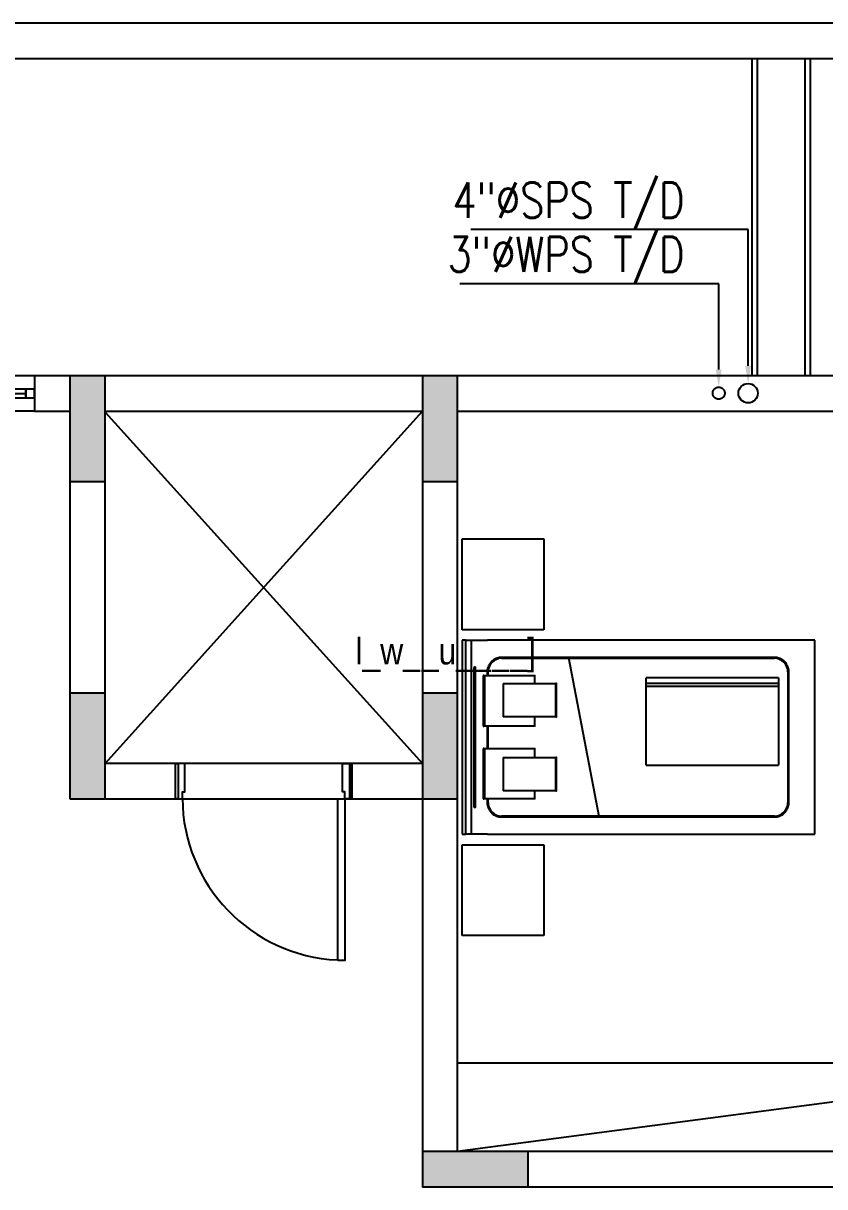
# Model space of a CAD drawing. Header units: metres. Extents: x -658 to -58, y -713 to -118.
# Drawn here: x -323.51 to -318.97, y -196.55 to -189.95 of the extents above; entities that cross this region are included whole.
import ezdxf
from ezdxf import colors
from ezdxf.entities.mleader import LeaderData, LeaderLine
from ezdxf.math import Vec2, Vec3

# ---------------------------------------------------------------- set-up
doc = ezdxf.new("R2010")
doc.units = ezdxf.units.M
doc.header["$LTSCALE"] = 100
doc.linetypes.add('CENTERX2', pattern=[4, 2.5, -0.5, 0.5, -0.5])
for name, color, linetype in [('DRAIN-LW', 2, 'Continuous'), ('drainage', 6, 'Continuous'), ('plan', 8, 'Continuous'), ('WATER TEXT', 3, 'Continuous')]:
    doc.layers.add(name, color=color, linetype=linetype)
doc.styles.add('02-GROUND-FOR WORK$0$MZ', font='romans.shx', dxfattribs={"width": 0.8})
doc.styles.add('style12', font='xarab.shx')

# ---------------------------------------------------------------- blocks, each defined once
blk = doc.blocks.new('EN_Bed_and_2_bedside_tables_FR__Lit_avec_2_tables_de_chevets_17147 - 0900 x 1900 mm - Jumeau _1 place_-585251-الدور الاول')
for p, q in [((-1.125, -0.0259), (-0.61, -0.0259)), ((-1.125, -0.49), (-1.125, -0.0259)), ((-0.61, -0.0259), (-0.61, -0.49)), ((0.55, -0.0259), (-0.55, -0.0259)), ((-0.55, -0.0259), (-0.55, -0.0475)), ((-0.55, -0.0787), (-0.55, -0.0475)), ((-0.55, -0.0475), (0.55, -0.0475)), ((0.55, -0.0475), (0.55, -0.0259)), ((0.55, -0.0475), (0.55, -0.0787)), ((0.61, -0.0259), (1.125, -0.0259)), ((0.61, -0.49), (0.61, -0.0259)), ((1.125, -0.0259), (1.125, -0.49)), ((-0.55, -0.17), (-0.55, -0.0787)), ((-0.55, -0.0787), (0.55, -0.0787)), ((-0.39, -0.0947), (0.39, -0.0947)), ((0.39, -0.1006), (-0.39, -0.1006)), ((0.55, -0.0787), (0.55, -0.17)), ((-0.55, -0.1688), (-0.55, -2.0269)), ((-0.35, -0.1675), (-0.37, -0.1675)), ((-0.37, -0.1725), (-0.35, -0.1725)), ((-0.0635, -0.1449), (-0.35, -0.1449)), ((-0.35, -0.1477), (-0.3441, -0.1477)), ((-0.0635, -0.1528), (-0.35, -0.1528)), ((-0.0666, -0.1477), (-0.0635, -0.1477)), ((0.0635, -0.1675), (-0.0635, -0.1675)), ((-0.0635, -0.1725), (0.0635, -0.1725)), ((0.35, -0.1449), (0.0635, -0.1449)), ((0.0635, -0.1477), (0.0694, -0.1477)), ((0.35, -0.1528), (0.0635, -0.1528)), ((0.3469, -0.1477), (0.35, -0.1477)), ((0.37, -0.1675), (0.35, -0.1675)), ((0.35, -0.1725), (0.37, -0.1725)), ((0.55, -2.0269), (0.55, -0.1688)), ((-0.4525, -0.25), (-0.4525, -1.7969)), ((-0.4475, -1.7969), (-0.4475, -0.25)), ((-0.115, -0.2581), (-0.305, -0.2581)), ((0.305, -0.2581), (0.115, -0.2581)), ((0.4475, -0.25), (0.4475, -1.7969)), ((0.4525, -1.7969), (0.4525, -0.25)), ((-0.35, -0.4379), (-0.305, -0.4379)), ((-0.115, -0.4379), (-0.0635, -0.4379)), ((0.0635, -0.4379), (0.115, -0.4379)), ((0.305, -0.4379), (0.35, -0.4379)), ((-0.61, -0.49), (-1.125, -0.49)), ((1.125, -0.49), (0.61, -0.49)), ((-0.305, -0.5571), (-0.115, -0.5571)), ((-0.305, -0.5603), (-0.115, -0.5603)), ((0.115, -0.5571), (0.305, -0.5571)), ((0.115, -0.5603), (0.305, -0.5603)), ((-0.45, -0.8026), (0.45, -0.6307)), ((-0.1578, -1.07), (-0.1578, -1.82)), ((-0.0591, -1.07), (0.2889, -1.07)), ((0.2889, -1.07), (0.3062, -1.07)), ((0.2889, -1.07), (0.2889, -1.82)), ((0.3062, -1.07), (0.3062, -1.82)), ((0.3359, -1.82), (0.3359, -1.07)), ((0.2889, -1.82), (-0.0591, -1.82)), ((0.3062, -1.82), (0.2889, -1.82)), ((0.37, -1.8744), (-0.37, -1.8744)), ((-0.37, -1.8794), (0.37, -1.8794)), ((-0.55, -2.0269), (0.55, -2.0269))]:
    blk.add_line(p, q)
at = {"flags": 128}
for points in [[(-0.37, -0.1675), (-0.3733, -0.1676), (-0.3766, -0.1678), (-0.3799, -0.1681), (-0.3831, -0.1686), (-0.3864, -0.1692), (-0.3896, -0.1699), (-0.3928, -0.1708), (-0.3959, -0.1717), (-0.399, -0.1728), (-0.4021, -0.174), (-0.4051, -0.1754), (-0.4081, -0.1769), (-0.411, -0.1784), (-0.4138, -0.1801), (-0.4166, -0.1819), (-0.4192, -0.1839), (-0.4219, -0.1859), (-0.4244, -0.188), (-0.4268, -0.1902), (-0.4292, -0.1925), (-0.4314, -0.195), (-0.4336, -0.1975), (-0.4356, -0.2), (-0.4376, -0.2027), (-0.4394, -0.2054), (-0.4411, -0.2083), (-0.4427, -0.2111), (-0.4442, -0.2141), (-0.4456, -0.2171), (-0.4469, -0.2201), (-0.448, -0.2232), (-0.449, -0.2264), (-0.4499, -0.2295), (-0.4506, -0.2327), (-0.4513, -0.236), (-0.4518, -0.2392), (-0.4521, -0.2425), (-0.4524, -0.2458), (-0.4525, -0.2491), (-0.4525, -0.25)], [(0.4525, -0.25), (0.4524, -0.2467), (0.4522, -0.2434), (0.4519, -0.2401), (0.4514, -0.2369), (0.4508, -0.2336), (0.4501, -0.2304), (0.4492, -0.2272), (0.4483, -0.2241), (0.4472, -0.221), (0.446, -0.2179), (0.4446, -0.2149), (0.4431, -0.2119), (0.4416, -0.209), (0.4399, -0.2062), (0.4381, -0.2034), (0.4361, -0.2008), (0.4341, -0.1981), (0.432, -0.1956), (0.4298, -0.1932), (0.4275, -0.1908), (0.425, -0.1886), (0.4225, -0.1864), (0.42, -0.1844), (0.4173, -0.1824), (0.4146, -0.1806), (0.4117, -0.1789), (0.4089, -0.1773), (0.4059, -0.1758), (0.4029, -0.1744), (0.3999, -0.1731), (0.3968, -0.172), (0.3936, -0.171), (0.3905, -0.1701), (0.3873, -0.1694), (0.384, -0.1687), (0.3808, -0.1682), (0.3775, -0.1679), (0.3742, -0.1676), (0.3709, -0.1675), (0.37, -0.1675)], [(-0.1578, -1.07), (-0.1559, -1.07), (-0.1503, -1.07), (-0.1412, -1.07), (-0.1289, -1.07), (-0.1139, -1.07), (-0.0969, -1.07), (-0.0784, -1.07), (-0.0591, -1.07)], [(0.3062, -1.07), (0.3137, -1.07), (0.3213, -1.07), (0.3275, -1.07), (0.3321, -1.07), (0.335, -1.07), (0.3359, -1.07)], [(-0.4525, -1.7969), (-0.4524, -1.8002), (-0.4522, -1.8035), (-0.4519, -1.8068), (-0.4514, -1.8101), (-0.4508, -1.8133), (-0.4501, -1.8165), (-0.4492, -1.8197), (-0.4483, -1.8229), (-0.4472, -1.826), (-0.446, -1.829), (-0.4446, -1.832), (-0.4431, -1.835), (-0.4416, -1.8379), (-0.4399, -1.8407), (-0.4381, -1.8435), (-0.4361, -1.8462), (-0.4341, -1.8488), (-0.432, -1.8513), (-0.4298, -1.8537), (-0.4275, -1.8561), (-0.425, -1.8583), (-0.4225, -1.8605), (-0.42, -1.8625), (-0.4173, -1.8645), (-0.4146, -1.8663), (-0.4117, -1.868), (-0.4089, -1.8696), (-0.4059, -1.8711), (-0.4029, -1.8725), (-0.3999, -1.8738), (-0.3968, -1.8749), (-0.3936, -1.8759), (-0.3905, -1.8768), (-0.3873, -1.8775), (-0.384, -1.8782), (-0.3808, -1.8787), (-0.3775, -1.879), (-0.3742, -1.8793), (-0.3709, -1.8794), (-0.37, -1.8794)], [(-0.0591, -1.82), (-0.0784, -1.82), (-0.0969, -1.82), (-0.1139, -1.82), (-0.1289, -1.82), (-0.1412, -1.82), (-0.1503, -1.82), (-0.1559, -1.82), (-0.1578, -1.82)], [(0.3359, -1.82), (0.335, -1.82), (0.3321, -1.82), (0.3275, -1.82), (0.3213, -1.82), (0.3137, -1.82), (0.3062, -1.82)], [(0.37, -1.8794), (0.3733, -1.8793), (0.3766, -1.8791), (0.3799, -1.8788), (0.3831, -1.8783), (0.3864, -1.8777), (0.3896, -1.877), (0.3928, -1.8762), (0.3959, -1.8752), (0.399, -1.8741), (0.4021, -1.8729), (0.4051, -1.8715), (0.4081, -1.8701), (0.411, -1.8685), (0.4138, -1.8668), (0.4166, -1.865), (0.4192, -1.8631), (0.4219, -1.861), (0.4244, -1.8589), (0.4268, -1.8567), (0.4292, -1.8544), (0.4314, -1.852), (0.4336, -1.8495), (0.4356, -1.8469), (0.4376, -1.8442), (0.4394, -1.8415), (0.4411, -1.8387), (0.4427, -1.8358), (0.4442, -1.8328), (0.4456, -1.8298), (0.4469, -1.8268), (0.448, -1.8237), (0.449, -1.8206), (0.4499, -1.8174), (0.4506, -1.8142), (0.4513, -1.8109), (0.4518, -1.8077), (0.4521, -1.8044), (0.4524, -1.8011), (0.4525, -1.7978), (0.4525, -1.7969)]]:
    blk.add_lwpolyline(points, dxfattribs=at)
for centre, radius, start, end in [((-0.37, -0.25), 0.0775, 90, 180), ((-0.37, -0.25), 0.08, 114.50416, 115.76342), ((-0.37, -0.25), 0.08, 90, 92.36276), ((0.37, -0.25), 0.08, 87.63724, 90), ((0.37, -0.25), 0.0775, 360, 90), ((-0.37, -0.25), 0.08, 177.63724, 180), ((0.37, -0.25), 0.08, 24.50416, 25.76342), ((0.37, -0.25), 0.08, 360, 2.36276), ((-0.37, -1.7969), 0.08, 180, 182.36276), ((-0.37, -1.7969), 0.0775, 180, 270), ((-0.37, -1.7969), 0.08, 204.50416, 205.76342), ((0.37, -1.7969), 0.0775, 270, 0), ((0.37, -1.7969), 0.08, 357.63724, 360), ((-0.37, -1.7969), 0.08, 267.63724, 270), ((0.37, -1.7969), 0.08, 270, 272.36276), ((0.37, -1.7969), 0.08, 294.50416, 295.76342)]:
    blk.add_arc(centre, radius, start, end)
for points, knots in [([(-0.39, -0.1006), (-0.3906, -0.1006), (-0.3918, -0.1006), (-0.3935, -0.1005), (-0.3951, -0.1002), (-0.3965, -0.0999), (-0.3978, -0.0996), (-0.3991, -0.099), (-0.4001, -0.0981), (-0.4, -0.0971), (-0.399, -0.0963), (-0.3978, -0.0958), (-0.3962, -0.0953), (-0.3937, -0.0948), (-0.3915, -0.0947), (-0.39, -0.0947)], [0, 0, 0, 0, 0.055556, 0.111111, 0.166667, 0.222222, 0.277778, 0.333333, 0.444444, 0.583333, 0.652778, 0.722222, 0.791667, 0.861111, 1, 1, 1, 1]), ([(0.39, -0.0947), (0.3906, -0.0947), (0.3918, -0.0947), (0.3935, -0.0948), (0.3951, -0.0951), (0.3965, -0.0954), (0.3978, -0.0958), (0.3991, -0.0963), (0.4001, -0.0972), (0.4, -0.0982), (0.399, -0.099), (0.3978, -0.0996), (0.3962, -0.1), (0.3937, -0.1005), (0.3915, -0.1006), (0.39, -0.1006)], [0, 0, 0, 0, 0.055556, 0.111111, 0.166667, 0.222222, 0.277778, 0.333333, 0.444444, 0.583333, 0.652778, 0.722222, 0.791667, 0.861111, 1, 1, 1, 1]), ([(-0.35, -0.1528), (-0.35, -0.147), (-0.35, -0.1451), (-0.35, -0.1449), (-0.35, -0.1449)], [-0.02531448, -0.02531448, -0.02531448, -0.02531448, -0.01176379, -0.00982882, -0.00982882, -0.00982882, -0.00982882]), ([(-0.35, -0.4379), (-0.35, -0.438), (-0.35, -0.4376), (-0.35, -0.4207), (-0.35, -0.3933), (-0.35, -0.2909), (-0.35, -0.1753), (-0.35, -0.1528)], [-0.8738534, -0.8738534, -0.8738534, -0.8738534, -0.8529962, -0.7671953, -0.5795204, -0.2820766, 0, 0, 0, 0]), ([(-0.0635, -0.1449), (-0.0635, -0.1449), (-0.0635, -0.1451), (-0.0635, -0.147), (-0.0635, -0.1528)], [0.00982882, 0.00982882, 0.00982882, 0.00982882, 0.01176379, 0.02531448, 0.02531448, 0.02531448, 0.02531448]), ([(-0.0635, -0.1528), (-0.0635, -0.1753), (-0.0635, -0.2909), (-0.0635, -0.3933), (-0.0635, -0.4207), (-0.0635, -0.4376), (-0.0635, -0.438), (-0.0635, -0.4379)], [0, 0, 0, 0, 0.2820766, 0.5795204, 0.7671953, 0.8529962, 0.8738534, 0.8738534, 0.8738534, 0.8738534]), ([(0.0635, -0.1528), (0.0635, -0.147), (0.0635, -0.1451), (0.0635, -0.1449), (0.0635, -0.1449)], [-0.02531448, -0.02531448, -0.02531448, -0.02531448, -0.01176379, -0.00982882, -0.00982882, -0.00982882, -0.00982882]), ([(0.0635, -0.4379), (0.0635, -0.438), (0.0635, -0.4376), (0.0635, -0.4207), (0.0635, -0.3933), (0.0635, -0.2909), (0.0635, -0.1753), (0.0635, -0.1528)], [-0.8738534, -0.8738534, -0.8738534, -0.8738534, -0.8529962, -0.7671953, -0.5795204, -0.2820766, 0, 0, 0, 0]), ([(0.35, -0.1449), (0.35, -0.1449), (0.35, -0.1451), (0.35, -0.147), (0.35, -0.1528)], [0.00982882, 0.00982882, 0.00982882, 0.00982882, 0.01176379, 0.02531448, 0.02531448, 0.02531448, 0.02531448]), ([(0.35, -0.1528), (0.35, -0.1753), (0.35, -0.2909), (0.35, -0.3933), (0.35, -0.4207), (0.35, -0.4376), (0.35, -0.438), (0.35, -0.4379)], [0, 0, 0, 0, 0.2820766, 0.5795204, 0.7671953, 0.8529962, 0.8738534, 0.8738534, 0.8738534, 0.8738534]), ([(-0.305, -0.5571), (-0.305, -0.4819), (-0.305, -0.4084), (-0.305, -0.3378), (-0.305, -0.2723), (-0.305, -0.2586), (-0.305, -0.2581)], [-1.6506121, -1.6506121, -1.6506121, -1.6506121, -1.3848402, -1.1473357, -0.9731116, -0.8738534, -0.8738534, -0.8738534, -0.8738534]), ([(-0.115, -0.2581), (-0.115, -0.2586), (-0.115, -0.2723), (-0.115, -0.3378), (-0.115, -0.4084), (-0.115, -0.4819), (-0.115, -0.5571)], [0.8738534, 0.8738534, 0.8738534, 0.8738534, 0.9731116, 1.1473357, 1.3848402, 1.6506121, 1.6506121, 1.6506121, 1.6506121]), ([(0.115, -0.5571), (0.115, -0.4819), (0.115, -0.4084), (0.115, -0.3378), (0.115, -0.2723), (0.115, -0.2586), (0.115, -0.2581)], [-1.6506121, -1.6506121, -1.6506121, -1.6506121, -1.3848402, -1.1473357, -0.9731116, -0.8738534, -0.8738534, -0.8738534, -0.8738534]), ([(0.305, -0.2581), (0.305, -0.2586), (0.305, -0.2723), (0.305, -0.3378), (0.305, -0.4084), (0.305, -0.4819), (0.305, -0.5571)], [0.8738534, 0.8738534, 0.8738534, 0.8738534, 0.9731116, 1.1473357, 1.3848402, 1.6506121, 1.6506121, 1.6506121, 1.6506121]), ([(-0.305, -0.5595), (-0.305, -0.5599), (-0.305, -0.5608), (-0.305, -0.5598), (-0.305, -0.5571)], [-0.01567087, -0.01567087, -0.01567087, -0.01567087, -0.01176379, 0, 0, 0, 0]), ([(-0.115, -0.5571), (-0.115, -0.5598), (-0.115, -0.5608), (-0.115, -0.5599), (-0.115, -0.5595)], [0, 0, 0, 0, 0.01176379, 0.01567087, 0.01567087, 0.01567087, 0.01567087]), ([(0.115, -0.5595), (0.115, -0.5599), (0.115, -0.5608), (0.115, -0.5598), (0.115, -0.5571)], [-0.01567087, -0.01567087, -0.01567087, -0.01567087, -0.01176379, 0, 0, 0, 0]), ([(0.305, -0.5571), (0.305, -0.5598), (0.305, -0.5608), (0.305, -0.5599), (0.305, -0.5595)], [0, 0, 0, 0, 0.01176379, 0.01567087, 0.01567087, 0.01567087, 0.01567087])]:
    blk.add_open_spline(points, degree=3, knots=knots)
for points in [[(-0.35, -0.1449), (-0.35, -0.1449), (-0.35, -0.1454), (-0.35, -0.146)], [(-0.35, -0.146), (-0.35, -0.1464), (-0.35, -0.147), (-0.35, -0.1477)], [(-0.35, -0.1477), (-0.35, -0.1482), (-0.35, -0.1486), (-0.35, -0.1491)], [(-0.0635, -0.1456), (-0.0635, -0.1451), (-0.0635, -0.1447), (-0.0635, -0.1447)], [(-0.0635, -0.1477), (-0.0635, -0.147), (-0.0635, -0.1464), (-0.0635, -0.146)], [(-0.0635, -0.1491), (-0.0635, -0.1486), (-0.0635, -0.1482), (-0.0635, -0.1477)], [(0.0635, -0.1449), (0.0635, -0.1449), (0.0635, -0.1454), (0.0635, -0.146)], [(0.0635, -0.146), (0.0635, -0.1464), (0.0635, -0.147), (0.0635, -0.1477)], [(0.0635, -0.1477), (0.0635, -0.1482), (0.0635, -0.1486), (0.0635, -0.1491)], [(0.35, -0.1456), (0.35, -0.1451), (0.35, -0.1447), (0.35, -0.1447)], [(0.35, -0.1477), (0.35, -0.147), (0.35, -0.1464), (0.35, -0.146)], [(0.35, -0.1491), (0.35, -0.1486), (0.35, -0.1482), (0.35, -0.1477)], [(-0.305, -0.5572), (-0.305, -0.558), (-0.305, -0.5588), (-0.305, -0.5593)], [(-0.115, -0.5591), (-0.115, -0.5587), (-0.115, -0.5577), (-0.115, -0.5567)], [(0.115, -0.5572), (0.115, -0.558), (0.115, -0.5588), (0.115, -0.5593)], [(0.305, -0.5591), (0.305, -0.5587), (0.305, -0.5577), (0.305, -0.5567)]]:
    blk.add_open_spline(points, degree=3)
blk = doc.blocks.new('*U109')
for points in [[(79, 1016), (79, 100), (39, 100), (39, 1016)], [(0, -100), (14, -100), (14, 100), (0, 100)], [(1000, -100), (986, -100), (986, 100), (1000, 100)]]:
    blk.add_lwpolyline(points, close=True)
at = {"ltscale": 0.25}
for points in [[(1000, 100), (0, 100)], [(0, -100), (1000, -100)]]:
    blk.add_lwpolyline(points, dxfattribs=at)
at = {"flags": 128}
for points in [[(14, -100), (14, 100), (14, 100), (39, 100), (39, 60), (52, 60), (52, -100)], [(986, -100), (986, 100), (986, 100), (961, 100), (961, 60), (948, 60), (948, -100), (986, -100)]]:
    blk.add_lwpolyline(points, close=True, dxfattribs=at)
at = {"ltscale": 0.25}
blk.add_arc((38.1, 91.7), 923, 0.40319, 87.18918, dxfattribs=at)
blk = doc.blocks.new('*U119')
blk.add_line((1.15, 0), (0.05, 0))
for points in [[(0.05, 0.025), (0, 0.025), (0, -0.025), (0.05, -0.025)], [(1.15, -0.025), (1.15, 0.025), (0.05, 0.025), (0.05, -0.025)], [(1.15, 0.025), (1.2, 0.025), (1.2, -0.025), (1.15, -0.025)]]:
    blk.add_lwpolyline(points, close=True)
blk = doc.blocks.new('RWEFRWEFRWE')
h = blk.add_hatch(color=256)
h.dxf.hatch_style = 1
h.paths.add_polyline_path([(-214.2055, -174.6532), (-214.0055, -174.6532), (-214.0055, -174.0532), (-214.2055, -174.0532)])
h = blk.add_hatch(color=256)
h.dxf.hatch_style = 1
h.paths.add_polyline_path([(-212.2055, -174.6532), (-212.0055, -174.6532), (-212.0055, -174.0532), (-212.2055, -174.0532)])
h = blk.add_hatch(color=256)
h.dxf.hatch_style = 1
h.paths.add_polyline_path([(-214.2055, -176.4532), (-214.0055, -176.4532), (-214.0055, -175.8532), (-214.2055, -175.8532)])
h = blk.add_hatch(color=256)
h.dxf.hatch_style = 1
h.paths.add_polyline_path([(-212.2055, -176.4532), (-212.0055, -176.4532), (-212.0055, -175.8532), (-212.2055, -175.8532)])
h = blk.add_hatch(color=256)
h.dxf.hatch_style = 1
h.paths.add_polyline_path([(-211.6055, -178.6532), (-211.6055, -178.4532), (-212.2055, -178.4532), (-212.2055, -178.6532)])
for points in [[(-214.2055, -174.6532), (-214.0055, -174.6532), (-214.0055, -174.0532), (-214.2055, -174.0532)], [(-212.2055, -174.6532), (-212.0055, -174.6532), (-212.0055, -174.0532), (-212.2055, -174.0532)], [(-214.2055, -176.4532), (-214.0055, -176.4532), (-214.0055, -175.8532), (-214.2055, -175.8532)], [(-212.2055, -176.4532), (-212.0055, -176.4532), (-212.0055, -175.8532), (-212.2055, -175.8532)], [(-211.6055, -178.6532), (-211.6055, -178.4532), (-212.2055, -178.4532), (-212.2055, -178.6532)]]:
    blk.add_lwpolyline(points, close=True)
blk = doc.blocks.new('A$Cb06f5615')
at = {"layer": 'plan'}
for p, q in [((-11.1028, 21.3095), (-41.8028, 21.3095)), ((-28.7035, 21.1095), (-11.1028, 21.1095)), ((-26.2035, 19.3095), (-27.4035, 19.3095)), ((-21.4035, 19.3095), (-26.2035, 19.3095)), ((-26.2035, 19.3095), (-26.2035, 19.1095)), ((-26.2035, 19.1095), (-27.4035, 19.1095)), ((-26.2035, 19.1095), (-26.0035, 19.1095)), ((-26.0035, 19.1095), (-26.0035, 16.9095)), ((-25.8035, 19.1095), (-24.0035, 19.1095)), ((-25.8035, 17.1095), (-25.8035, 19.1095)), ((-24.0035, 19.1095), (-24.0035, 17.1095)), ((-23.8035, 19.1095), (-21.4035, 19.1095)), ((-23.8035, 14.9095), (-23.8035, 19.1095)), ((-25.4035, 17.1095), (-25.8035, 17.1095)), ((-25.4035, 16.9095), (-25.4035, 17.1095)), ((-24.0035, 17.1095), (-24.4035, 17.1095)), ((-24.4035, 17.1095), (-24.4035, 16.9095)), ((-26.0035, 16.9095), (-25.4035, 16.9095)), ((-24.4035, 16.9095), (-24.0035, 16.9095)), ((-24.0035, 16.9095), (-24.0035, 14.7095)), ((-20.0035, 15.4095), (-23.8035, 15.4095)), ((-20.0035, 15.4095), (-23.8035, 14.9095)), ((-20.0035, 14.9095), (-23.8035, 14.9095)), ((-24.0035, 14.7095), (-19.8035, 14.7095))]:
    blk.add_line(p, q, dxfattribs=at)
at = {"layer": 'plan', "ltscale": 0.4}
blk.add_line((-22.1335, 21.1095), (-22.1335, 19.3095), dxfattribs=at)
at = {"layer": 'plan', "ltscale": 0.05}
blk.add_line((-22.1035, 21.1095), (-22.1035, 19.3095), dxfattribs=at)
at = {"layer": 'plan', "ltscale": 0.5}
for p, q in [((-25.8035, 17.1095), (-24.0035, 19.1095)), ((-25.8035, 19.1041), (-24.0035, 17.1095))]:
    blk.add_line(p, q, dxfattribs=at)
at = {"layer": 'plan', "ltscale": 0.4}
blk.add_lwpolyline([(-21.8335, 21.1095), (-21.8335, 19.3095)], dxfattribs=at)
at = {"layer": 'plan', "ltscale": 0.05}
blk.add_lwpolyline([(-21.8035, 21.1095), (-21.8035, 19.3095)], dxfattribs=at)
at = {"layer": 'plan'}
blk.add_blockref('RWEFRWEFRWE', (188.202, 193.3627), dxfattribs=at)
for name, p, rotation in [('*U119', (-26.2035, 19.2095), 180), ('EN_Bed_and_2_bedside_tables_FR__Lit_avec_2_tables_de_chevets_17147 - 0900 x 1900 mm - Jumeau _1 place_-585251-الدور الاول', (-23.8035, 17.2595), 89.99999999999997)]:
    blk.add_blockref(name, p, dxfattribs=dict(at, rotation=rotation))
at = {"layer": 'plan', "xscale": 0.001, "yscale": 0.001, "zscale": 0.001, "rotation": 180}
blk.add_blockref('*U109', (-24.4035, 17.0095), dxfattribs=at)
at = {"layer": 'plan', "style": 'style12', "width": 0.9}
blk.add_text('l_w__u____]', height=0.15, dxfattribs=at).set_placement((-24.3831, 17.6723))

msp = doc.modelspace()

# ---------------------------------------------------------------- linework, layer by layer
at = {"layer": 'DRAIN-LW', "linetype": 'CENTERX2', "ltscale": 0.005}
msp.add_circle((-319.5678, -192.0447), 0.0342, dxfattribs=at)
at = {"layer": 'drainage'}
msp.add_circle((-319.4008, -192.0447), 0.055, dxfattribs=at)

# ---------------------------------------------------------------- block references
at = {"layer": 'plan'}
msp.add_blockref('A$Cb06f5615', (-297.2456, -211.2557), dxfattribs=at)

# ---------------------------------------------------------------- leaders
at = {"layer": 'WATER TEXT', "color": 3}
ml = msp.add_multileader_mtext('Standard', dxfattribs=at)
ml.set_content('4"%%CSPS T/D', color=3, style='02-GROUND-FOR WORK$0$MZ')
ml.set_leader_properties(color=1)
ml.build(insert=Vec2(0, 0))
ml.multileader.update_dxf_attribs({"text_left_attachment_type": 6, "text_right_attachment_type": 6, "dogleg_length": 100, "arrow_head_size": 0.1})
ctx = ml.context
ctx.base_point, ctx.char_height, ctx.arrow_head_size, ctx.landing_gap_size, ctx.plane_origin = Vec3(-321.1942, -191.1164), 0.2, 0.1, 0.00009, Vec3(-319.2632, -192.4763)
ctx.left_attachment, ctx.right_attachment, ctx.text_align_type = 6, 6, 2
notes = []
notes.append((ctx, [(1, (1, 1, 0), (-319.4008, -191.1164), (-1, 0), 0.3609, [(0, [(-319.4008, -191.9897)], 0, [])])]))
ctx.mtext.insert, ctx.mtext.alignment, ctx.mtext.flow_direction = Vec3(-319.7617, -190.8498), 3, 5
ml = msp.add_multileader_mtext('Standard', dxfattribs=at)
ml.set_content('3"%%CWPS T/D', color=3, style='02-GROUND-FOR WORK$0$MZ')
ml.set_leader_properties(color=1)
ml.build(insert=Vec2(0, 0))
ml.multileader.update_dxf_attribs({"text_left_attachment_type": 6, "text_right_attachment_type": 6, "dogleg_length": 100, "arrow_head_size": 0.1})
ctx = ml.context
ctx.base_point, ctx.char_height, ctx.arrow_head_size, ctx.landing_gap_size, ctx.plane_origin = Vec3(-321.2246, -191.4237), 0.2, 0.1, 0.00009, Vec3(-319.4303, -192.4763)
ctx.left_attachment, ctx.right_attachment, ctx.text_align_type = 6, 6, 2
notes.append((ctx, [(1, (1, 1, 0), (-319.5678, -191.4237), (-1, 0), 0.1938, [(0, [(-319.5678, -192.0105)], 0, [])])]))
ctx.mtext.insert, ctx.mtext.alignment, ctx.mtext.flow_direction = Vec3(-319.7616, -191.157), 3, 5
for ctx, leaders in notes:
    for number, flags, end, landing, length, lines in leaders:
        leader = LeaderData()
        leader.index, (leader.has_last_leader_line, leader.has_dogleg_vector, leader.attachment_direction) = number, flags
        leader.last_leader_point, leader.dogleg_vector, leader.dogleg_length = Vec3(end), Vec3(landing), length
        for number, points, colour, breaks in lines:
            line = LeaderLine()
            line.index, line.vertices, line.color, line.breaks = number, Vec3.list(points), colors.encode_raw_color(colour), breaks
            leader.lines.append(line)
        ctx.leaders.append(leader)

doc.saveas('drawing.dxf')
